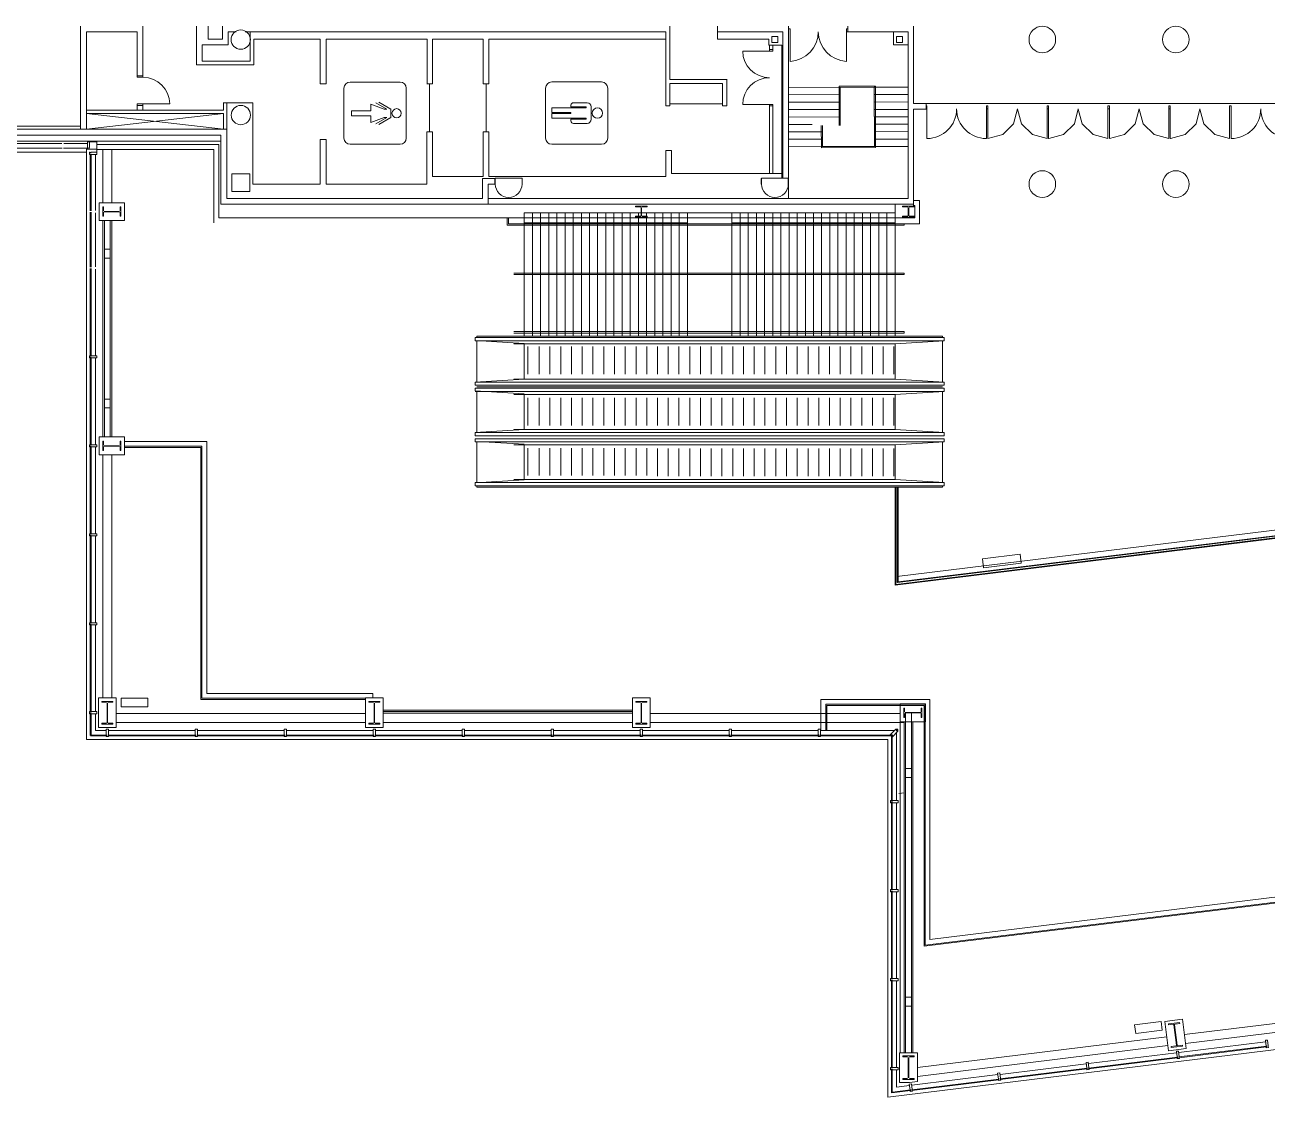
# Model space of a CAD drawing. Header units: inches. Extents: x 938 to 12482, y -17198 to -3672.
# Drawn here: x 3189 to 4863, y -17121 to -15675 of the extents above; entities that cross this region are included whole.
import ezdxf

# ---------------------------------------------------------------- set-up
doc = ezdxf.new("R2010")
doc.units = ezdxf.units.IN
doc.header["$MEASUREMENT"] = 0
for name, color, linetype, true_color in [('Building', 7, 'Continuous', 0xffffff), ('Columns', 7, 'Continuous', 0xffffff), ('Symbols', 7, 'Continuous', 0xffffff)]:
    doc.layers.add(name, color=color, linetype=linetype, true_color=true_color)

msp = doc.modelspace()

# ---------------------------------------------------------------- linework, layer by layer
at = {"layer": 'Building', "color": 18, "lineweight": 5, "true_color": 0x000000, "transparency": 33554687}
for points in [[(3263.8, -15676.3), (3263.8, -15815.3)], [(3347.8, -15676.3), (3347.8, -15745.3)], [(3730.8, -15753.9), (3730.8, -15693.9), (3594.8, -15693.9), (3594.8, -15753.9), (3586.8, -15753.9), (3586.8, -15693.8), (3497.1, -15693.8), (3497.1, -15728.3), (3419.8, -15728.3), (3419.8, -15676.3)], [(3455.2, -15676.3), (3455.2, -15693.8), (3435.8, -15693.8), (3435.8, -15676.3)], [(4058.2, -15676.3), (4058.2, -15748.3), (4134.8, -15748.3)], [(4122.2, -15676.3), (4122.2, -15693.9), (4191.7, -15693.9), (4191.7, -15701.9), (4209, -15701.9), (4209, -15881.4)], [(4218.2, -15676.3), (4218.2, -15908.8)], [(4298.2, -15676.3), (4298.2, -15683.9)], [(4386.8, -15676.3), (4386.8, -15780.7), (4919.8, -15780.7), (4919.8, -15676.3)], [(3456.2, -15794.3), (3271.8, -15794.3), (3456.2, -15815.3), (3456.2, -15794.3), (3271.5, -15815.3), (3271.5, -15683.9)], [(3271.8, -15683.9), (3340.2, -15683.9), (3340.2, -15745.3)], [(3473.6, -15683.9), (3462.8, -15683.9), (3462.8, -15701.4), (3427.5, -15701.4), (3427.5, -15723.7), (3492.4, -15723.7), (3492.4, -15683.9)], [(3485.6, -15683.9), (4052.5, -15683.9), (4052.5, -15783.9), (4058.2, -15783.9), (4058.2, -15753.6), (4129.2, -15753.6), (4129.2, -15783.6), (4134.8, -15783.6), (4134.8, -15747.9)], [(3813.3, -15908.7), (4379.2, -15908.7), (4379.2, -15683.9), (4296.2, -15683.9)], [(4122.2, -15683.9), (4210.5, -15683.9), (4210.5, -15881.4)], [(4203.7, -15690.4), (4203.7, -15698.4), (4195.7, -15698.4), (4195.7, -15690.4), (4203.7, -15690.4)], [(4218.2, -15679.9), (4220.2, -15679.9), (4220.2, -15723.9)], [(4298.2, -15679.9), (4296.2, -15679.9), (4296.2, -15723.9)], [(4359.7, -15683.9), (4359.7, -15701.6), (4379.2, -15701.6)], [(4371.7, -15690.4), (4371.7, -15698.4), (4363.7, -15698.4), (4363.7, -15690.4), (4371.7, -15690.4)], [(3730.3, -15753.9), (3738.3, -15753.9), (3738.3, -15693.9), (3806.3, -15693.9), (3806.3, -15753.9), (3814.3, -15753.9), (3814.3, -15693.9), (4052.5, -15693.9)], [(4192.4, -15709.9), (4156.4, -15709.9)], [(4192.4, -15701.9), (4192.4, -15707.9), (4197, -15707.9), (4197, -15701.9)], [(4197, -15707.9), (4197, -15709.9), (4192.4, -15709.9), (4192.4, -15707.9)], [(3347.8, -15743.3), (3340.2, -15743.3)], [(3347.8, -15743.3), (3347.8, -15745.3), (3340.2, -15745.3), (3340.2, -15743.3)], [(3734.3, -15753.9), (3734.3, -15818.9)], [(3810.3, -15753.9), (3810.3, -15818.9)], [(4333.7, -15758.7), (4218.2, -15758.9)], [(4286.3, -15810.5), (4286.2, -15757.2), (4335.2, -15757.1), (4335.4, -15840.1), (4262.4, -15840.3), (4262.3, -15810.5)], [(4263.8, -15810.1), (4263.9, -15838.8), (4333.9, -15838.7), (4333.7, -15758.7), (4379.2, -15758.6), (4379.5, -15902.6)], [(4287.7, -15758.8), (4287.8, -15810.1)], [(4286, -15768.7), (4218.2, -15768.9)], [(4379.2, -15768.6), (4333.7, -15768.7)], [(3456.2, -15779.9), (3456.2, -15789.7), (3271.8, -15789.7)], [(3340.2, -15781.3), (3340.2, -15789.7)], [(3340.2, -15783.3), (3340.2, -15781.3), (3383.8, -15781.3)], [(3347.8, -15783.3), (3340.2, -15783.3)], [(3347.8, -15781.3), (3347.8, -15789.7)], [(3455.8, -15779.9), (3495.8, -15779.9), (3495.8, -15889.3), (3586.8, -15889.3), (3586.8, -15829.3), (3594.8, -15829.3), (3594.8, -15889.3), (3730.3, -15889.3), (3730.3, -15818.9), (3738.3, -15818.9), (3738.3, -15878.9), (3806.3, -15878.9), (3806.3, -15818.9), (3814.3, -15818.9), (3814.3, -15878.9), (4052.5, -15878.9), (4052.5, -15843.9), (4060.5, -15843.9), (4060.5, -15874.9), (4209, -15874.9)], [(3813.3, -15916.3), (3813.3, -15889.4), (3822.3, -15889.4), (3822.3, -15881.8), (3805.7, -15881.8), (3805.7, -15908.7), (3460.8, -15908.7), (3460.8, -15779.9)], [(3840.8, -15934.8), (3840.8, -15942.9), (4394.8, -15942.9), (4394.8, -15911.4), (4386.8, -15911.4), (4386.8, -15918.1), (4386.8, -15788.3), (4403.8, -15788.3), (4403.8, -15780.7)], [(4129.2, -15780.9), (4058.2, -15780.9)], [(4192.4, -15781.9), (4156.4, -15781.9)], [(4192.4, -15783.9), (4192.4, -15781.9), (4197, -15781.9), (4197, -15783.9)], [(4192.4, -15874.9), (4192.4, -15783.9), (4197, -15783.9), (4197, -15874.9)], [(4286, -15778.7), (4218.2, -15778.9)], [(4286.4, -15788.7), (4218.3, -15788.9)], [(4379.2, -15778.6), (4333.7, -15778.7)], [(4379.3, -15788.6), (4333.8, -15788.7)], [(4404.8, -15827.9), (4404.8, -15783.9), (4403.8, -15783.9)], [(4484.8, -15787.9), (4486.8, -15787.9), (4486.8, -15783.9), (4484.8, -15783.9), (4484.8, -15827.9)], [(4486.8, -15787.9), (4486.8, -15827.9)], [(4566.8, -15827.9), (4546.9, -15822.6), (4532.2, -15808.1), (4526.8, -15788.2), (4526.8, -15787.9), (4521.5, -15807.9), (4506.9, -15822.5), (4487, -15827.9), (4486.8, -15827.9)], [(4566.8, -15787.9), (4568.8, -15787.9), (4568.8, -15783.9), (4566.8, -15783.9), (4566.8, -15827.9)], [(4568.8, -15787.9), (4568.8, -15827.9)], [(4648.8, -15827.9), (4628.9, -15822.6), (4614.2, -15808.1), (4608.8, -15788.2), (4608.8, -15787.9), (4603.5, -15807.9), (4588.9, -15822.5), (4569, -15827.9), (4568.8, -15827.9)], [(4648.8, -15787.9), (4650.8, -15787.9), (4650.8, -15783.9), (4648.8, -15783.9), (4648.8, -15827.9)], [(4650.8, -15787.9), (4650.8, -15827.9)], [(4730.8, -15827.9), (4710.9, -15822.6), (4696.2, -15808.1), (4690.8, -15788.2), (4690.8, -15787.9), (4685.5, -15807.9), (4670.9, -15822.5), (4651, -15827.9), (4650.8, -15827.9)], [(4730.8, -15787.9), (4732.8, -15787.9), (4732.8, -15783.9), (4730.8, -15783.9), (4730.8, -15827.9)], [(4732.8, -15787.9), (4732.8, -15827.9)], [(4812.8, -15827.9), (4792.9, -15822.6), (4778.2, -15808.1), (4772.8, -15788.2), (4772.8, -15787.9), (4767.5, -15807.9), (4752.9, -15822.5), (4733, -15827.9), (4732.8, -15827.9)], [(4814.8, -15827.9), (4814.8, -15783.9), (4812.8, -15783.9), (4812.8, -15827.9)], [(4286.2, -15798.7), (4218.3, -15798.9)], [(4250.1, -15808.8), (4218.3, -15808.9)], [(4379.3, -15798.6), (4333.8, -15798.7)], [(4379.3, -15808.6), (4333.8, -15808.7)], [(4386.8, -15916.3), (3452.8, -15916.3), (3452.8, -15823.3), (2396, -15823.3)], [(2398.8, -15815.3), (3460.8, -15815.3)], [(2401.1, -15823.3), (2401.1, -15831.3), (3452.8, -15831.3)], [(4263.8, -15818.8), (4218.3, -15818.9)], [(4379.3, -15818.6), (4333.8, -15818.7)], [(2444.3, -15841.7), (2444.3, -15842.4), (2441.3, -15842.4), (2441.3, -15846.4), (3271.8, -15846.4)], [(3120.8, -15840.9), (3238.8, -15840.9)], [(3121.3, -15834.4), (3238.3, -15834.4)], [(3240.8, -15840.9), (3273.3, -15840.9)], [(3241.3, -15834.4), (3272.8, -15834.4)], [(5790.2, -16934), (5791.4, -16944.1), (4351.8, -17120.9), (4351.8, -16638.4), (3271.8, -16638.4), (3271.8, -15842.4), (3285.8, -15842.4)], [(3285.8, -15846.4), (3278.1, -15846.4), (3278.1, -15846.9), (3276.6, -15846.9), (3276.6, -15846.4), (3275.8, -15846.4), (3275.8, -15849.4), (3276.6, -15849.4), (3276.6, -15848.9), (3278.1, -15848.9), (3278.1, -15849.4), (3285.8, -15849.4), (3285.8, -15832.4), (3272.8, -15832.4), (3272.8, -15840.2), (3273.3, -15840.2), (3273.3, -15841.7), (3272.8, -15841.7), (3272.8, -15842.4)], [(3275.8, -15832.4), (3275.8, -15840.2), (3275.3, -15840.2), (3275.3, -15841.7), (3275.8, -15841.7), (3275.8, -15842.4)], [(3285.8, -15836.1), (3450.2, -15836.1), (3450.2, -15934.8), (4388.2, -15934.8), (4388.2, -15918.1), (4386.8, -15918.1)], [(3285.8, -15842.7), (3443.5, -15842.7), (3443.5, -15941.4)], [(3293.8, -15914.4), (3293.8, -15842.7)], [(3305.8, -15914.4), (3305.8, -15842.7)], [(4263.8, -15828.8), (4218.3, -15828.9)], [(4263.9, -15838.8), (4218.4, -15838.9)], [(4379.3, -15828.6), (4333.8, -15828.7)], [(4379.4, -15838.6), (4333.9, -15838.7)], [(3276.8, -15848.9), (3276.8, -15925.4)], [(3277.8, -15848.9), (3277.8, -15925.4)], [(3283.8, -15849.4), (3283.8, -15924.9)], [(3276.8, -15927.4), (3276.8, -16001.4)], [(3277.8, -15927.4), (3277.8, -16001.4)], [(4361.8, -15916.3), (4361.8, -15928.3)], [(3283.8, -15927.9), (3283.8, -16000.9)], [(3293.8, -15938.4), (3293.8, -16230.4)], [(3295.8, -15938.4), (3295.8, -16230.4)], [(3303.8, -15938.4), (3303.8, -16230.4)], [(3305.8, -15938.4), (3305.8, -16230.4)], [(4373.8, -15942.9), (4373.8, -15944.9), (3838.8, -15944.9), (3838.8, -15934.8)], [(3861.8, -16094.3), (3861.8, -15928.3), (4361.8, -15928.3), (4361.8, -16094.3)], [(4081.8, -15941.4), (3861.8, -15941.4)], [(3872.8, -15928.3), (3872.8, -16094.3)], [(3883.8, -15928.3), (3883.8, -16094.3)], [(3894.8, -15928.3), (3894.8, -16094.3)], [(3905.8, -15928.3), (3905.8, -16094.3)], [(3916.8, -15928.3), (3916.8, -16094.3)], [(3927.8, -15928.3), (3927.8, -16094.3)], [(3938.8, -15928.3), (3938.8, -16094.3)], [(3949.8, -15928.3), (3949.8, -16094.3)], [(3960.8, -15928.3), (3960.8, -16094.3)], [(3971.8, -15928.3), (3971.8, -16094.3)], [(3982.8, -15928.3), (3982.8, -16094.3)], [(3993.8, -15928.3), (3993.8, -16094.3)], [(4004.8, -15928.3), (4004.8, -16094.3)], [(4015.8, -15928.3), (4015.8, -16094.3)], [(4026.8, -15928.3), (4026.8, -16094.3)], [(4037.8, -15928.3), (4037.8, -16094.3)], [(4048.8, -15928.3), (4048.8, -16094.3)], [(4059.8, -15928.3), (4059.8, -16094.3)], [(4070.8, -15928.3), (4070.8, -16094.3)], [(4081.8, -15928.3), (4081.8, -16094.3)], [(4141.8, -15928.3), (4141.8, -16094.3)], [(4141.8, -15941.4), (4361.8, -15941.4)], [(4152.8, -15928.3), (4152.8, -16094.3)], [(4163.8, -15928.3), (4163.8, -16094.3)], [(4174.8, -15928.3), (4174.8, -16094.3)], [(4185.8, -15928.3), (4185.8, -16094.3)], [(4196.8, -15928.3), (4196.8, -16094.3)], [(4207.8, -15928.3), (4207.8, -16094.3)], [(4218.8, -15928.3), (4218.8, -16094.3)], [(4229.8, -15928.3), (4229.8, -16094.3)], [(4240.8, -15928.3), (4240.8, -16094.3)], [(4251.8, -15928.3), (4251.8, -16094.3)], [(4262.8, -15928.3), (4262.8, -16094.3)], [(4273.8, -15928.3), (4273.8, -16094.3)], [(4284.8, -15928.3), (4284.8, -16094.3)], [(4295.8, -15928.3), (4295.8, -16094.3)], [(4306.8, -15928.3), (4306.8, -16094.3)], [(4317.8, -15928.3), (4317.8, -16094.3)], [(4328.8, -15928.3), (4328.8, -16094.3)], [(4339.8, -15928.3), (4339.8, -16094.3)], [(4350.8, -15928.3), (4350.8, -16094.3)], [(3303.8, -15989.1), (3295.8, -15989.1), (3295.8, -15977.1), (3303.8, -15977.1)], [(3276.8, -16003.4), (3276.8, -16121.4)], [(3277.8, -16003.4), (3277.8, -16121.4)], [(3283.8, -16003.9), (3283.8, -16120.9)], [(4373.8, -16011.4), (4373.8, -16009.3), (3847.7, -16009.3)], [(4373.8, -16011.3), (3847.7, -16011.3)], [(3858.2, -16094.3), (3797.8, -16094.3), (3797.8, -16096.3)], [(3847.7, -16088.3), (4373.8, -16088.3), (4373.8, -16090.3), (3847.7, -16090.3)], [(3847.7, -16094.3), (4425.8, -16094.3), (4425.8, -16096.4)], [(4427.8, -16100.6), (3795.8, -16100.6), (3795.8, -16096.3)], [(4427.8, -16096.4), (3795.8, -16096.4)], [(3861.8, -16104.3), (3795.8, -16100.3)], [(3797.8, -16100.3), (3797.8, -16156.3)], [(3847.7, -16100.6), (4427.8, -16100.6), (4427.8, -16096.4), (3847.7, -16096.4)], [(4361.8, -16104.7), (3847.7, -16104.7)], [(3861.8, -16104.7), (3861.8, -16152.3)], [(3866.8, -16145.5), (3866.8, -16108.2)], [(3882, -16145.5), (3882, -16108.2)], [(3896.5, -16145.5), (3896.5, -16108.2)], [(3911, -16145.5), (3911, -16108.2)], [(3925.5, -16145.5), (3925.5, -16108.2)], [(3940, -16145.5), (3940, -16108.2)], [(3954.5, -16145.5), (3954.5, -16108.2)], [(3969, -16145.5), (3969, -16108.2)], [(3983.5, -16145.5), (3983.5, -16108.2)], [(3998, -16145.5), (3998, -16108.2)], [(4012.5, -16145.5), (4012.5, -16108.2)], [(4027, -16145.5), (4027, -16108.2)], [(4041.5, -16145.5), (4041.5, -16108.2)], [(4055.9, -16145.5), (4055.9, -16108.2)], [(4070.4, -16145.5), (4070.4, -16108.2)], [(4084.9, -16145.5), (4084.9, -16108.2)], [(4099.4, -16145.5), (4099.4, -16108.2)], [(4113.9, -16145.5), (4113.9, -16108.2)], [(4128.4, -16145.5), (4128.4, -16108.2)], [(4142.9, -16145.5), (4142.9, -16108.2)], [(4157.4, -16145.5), (4157.4, -16108.2)], [(4171.9, -16145.5), (4171.9, -16108.2)], [(4186.4, -16145.5), (4186.4, -16108.2)], [(4200.9, -16145.5), (4200.9, -16108.2)], [(4215.4, -16145.5), (4215.4, -16108.2)], [(4229.9, -16145.5), (4229.9, -16108.2)], [(4244.4, -16145.5), (4244.4, -16108.2)], [(4258.9, -16145.5), (4258.9, -16108.2)], [(4273.3, -16145.5), (4273.3, -16108.2)], [(4287.8, -16145.5), (4287.8, -16108.2)], [(4302.3, -16145.5), (4302.3, -16108.2)], [(4316.8, -16145.5), (4316.8, -16108.2)], [(4331.3, -16145.5), (4331.3, -16108.2)], [(4345.8, -16145.5), (4345.8, -16108.2)], [(4360.3, -16145.5), (4360.3, -16108.2)], [(4427.8, -16100.6), (4361.8, -16104.7), (4361.8, -16152.3)], [(4425.8, -16101), (4425.8, -16156.3)], [(3285.8, -16123.9), (3278.1, -16123.9), (3278.1, -16123.4), (3276.6, -16123.4), (3276.6, -16123.9), (3275.8, -16123.9), (3275.8, -16120.9), (3276.6, -16120.9), (3276.6, -16121.4), (3278.1, -16121.4), (3278.1, -16120.9), (3285.8, -16120.9), (3285.8, -16123.9)], [(3276.8, -16241.4), (3276.8, -16123.4)], [(3277.8, -16241.4), (3277.8, -16123.4)], [(3283.8, -16123.9), (3283.8, -16240.9)], [(3861.8, -16152.3), (3795.8, -16156.3), (3795.8, -16160.7), (4427.8, -16160.7), (4427.8, -16156.5)], [(3847.7, -16152.3), (4361.8, -16152.3), (4427.8, -16156.5), (3795.8, -16156.5)], [(4427.8, -16169), (4427.8, -16164.8), (3795.8, -16164.8), (3795.8, -16168.3), (3861.8, -16172.3)], [(3847.7, -16173.2), (4361.8, -16173.2), (4427.8, -16169), (3795.8, -16169)], [(4425.8, -16162.7), (3797.8, -16162.7), (3797.8, -16162.8)], [(3797.8, -16168.3), (3797.8, -16224.3)], [(3861.8, -16173.2), (3861.8, -16220.3)], [(3866.8, -16215), (3866.8, -16177.7)], [(3882, -16215), (3882, -16177.7)], [(3896.5, -16215), (3896.5, -16177.7)], [(3911, -16215), (3911, -16177.7)], [(3925.5, -16215), (3925.5, -16177.7)], [(3940, -16215), (3940, -16177.7)], [(3954.5, -16215), (3954.5, -16177.7)], [(3969, -16215), (3969, -16177.7)], [(3983.5, -16215), (3983.5, -16177.7)], [(3998, -16215), (3998, -16177.7)], [(4012.5, -16215), (4012.5, -16177.7)], [(4027, -16215), (4027, -16177.7)], [(4041.5, -16215), (4041.5, -16177.7)], [(4055.9, -16215), (4055.9, -16177.7)], [(4070.4, -16215), (4070.4, -16177.7)], [(4084.9, -16215), (4084.9, -16177.7)], [(4099.4, -16215), (4099.4, -16177.7)], [(4113.9, -16215), (4113.9, -16177.7)], [(4128.4, -16215), (4128.4, -16177.7)], [(4142.9, -16215), (4142.9, -16177.7)], [(4157.4, -16215), (4157.4, -16177.7)], [(4171.9, -16215), (4171.9, -16177.7)], [(4186.4, -16215), (4186.4, -16177.7)], [(4200.9, -16215), (4200.9, -16177.7)], [(4215.4, -16215), (4215.4, -16177.7)], [(4229.9, -16215), (4229.9, -16177.7)], [(4244.4, -16215), (4244.4, -16177.7)], [(4258.9, -16215), (4258.9, -16177.7)], [(4273.3, -16215), (4273.3, -16177.7)], [(4287.8, -16215), (4287.8, -16177.7)], [(4302.3, -16215), (4302.3, -16177.7)], [(4316.8, -16215), (4316.8, -16177.7)], [(4331.3, -16215), (4331.3, -16177.7)], [(4345.8, -16215), (4345.8, -16177.7)], [(4360.3, -16215), (4360.3, -16177.7)], [(4361.8, -16173.2), (4361.8, -16220.3), (4427.8, -16224.5)], [(4425.8, -16169.4), (4425.8, -16224.7)], [(3303.8, -16179.3), (3295.8, -16179.3), (3295.8, -16191.3), (3303.8, -16191.3)], [(4427.8, -16228.7), (3795.8, -16228.7), (3795.8, -16224.3), (3861.8, -16220.3)], [(4427.8, -16224.5), (3795.8, -16224.5)], [(4361.8, -16220.3), (3847.7, -16220.3)], [(3847.7, -16224.5), (4427.8, -16224.5), (4427.8, -16228.7), (3847.7, -16228.7)], [(3285.8, -16243.9), (3278.1, -16243.9), (3278.1, -16243.4), (3276.6, -16243.4), (3276.6, -16243.9), (3275.8, -16243.9), (3275.8, -16240.9), (3276.6, -16240.9), (3276.6, -16241.4), (3278.1, -16241.4), (3278.1, -16240.9), (3285.8, -16240.9), (3285.8, -16243.9)], [(3276.8, -16243.4), (3276.8, -16361.4)], [(3277.8, -16243.4), (3277.8, -16361.4)], [(3283.8, -16243.9), (3283.8, -16360.9)], [(3322.8, -16236.4), (3433.8, -16236.4), (3433.8, -16576.4), (3657.8, -16576.4), (3657.8, -16582.4)], [(3322.8, -16242.9), (3427.3, -16242.9), (3427.3, -16582.9), (3647.8, -16582.9)], [(3322.8, -16244.4), (3425.8, -16244.4), (3425.8, -16584.4), (3647.8, -16584.4)], [(3847.7, -16241.2), (4361.8, -16241.2), (4427.8, -16237), (3795.8, -16237), (3795.8, -16232.8), (4427.8, -16232.8)], [(3797.8, -16237), (3797.8, -16292.3)], [(3807.1, -16237), (3861.8, -16240.3)], [(4427.8, -16237), (4427.8, -16232.8), (3847.7, -16232.8)], [(3861.8, -16241.2), (3861.8, -16287.9)], [(3866.8, -16282.6), (3866.8, -16245.3)], [(3882, -16282.6), (3882, -16245.3)], [(3896.5, -16282.6), (3896.5, -16245.3)], [(3911, -16282.6), (3911, -16245.3)], [(3925.5, -16282.6), (3925.5, -16245.3)], [(3940, -16282.6), (3940, -16245.3)], [(3954.5, -16282.6), (3954.5, -16245.3)], [(3969, -16282.6), (3969, -16245.3)], [(3983.5, -16282.6), (3983.5, -16245.3)], [(3998, -16282.6), (3998, -16245.3)], [(4012.5, -16282.6), (4012.5, -16245.3)], [(4027, -16282.6), (4027, -16245.3)], [(4041.5, -16283.2), (4041.5, -16245.9)], [(4055.9, -16283.2), (4055.9, -16245.9)], [(4070.4, -16283.2), (4070.4, -16245.9)], [(4084.9, -16283.2), (4084.9, -16245.9)], [(4099.4, -16283.2), (4099.4, -16245.9)], [(4113.9, -16283.2), (4113.9, -16245.9)], [(4128.4, -16283.2), (4128.4, -16245.9)], [(4142.9, -16283.2), (4142.9, -16245.9)], [(4157.4, -16283.2), (4157.4, -16245.9)], [(4171.9, -16283.2), (4171.9, -16245.9)], [(4186.4, -16283.2), (4186.4, -16245.9)], [(4200.9, -16283.2), (4200.9, -16245.9)], [(4215.4, -16283.2), (4215.4, -16245.9)], [(4229.9, -16283.2), (4229.9, -16245.9)], [(4244.4, -16283.2), (4244.4, -16245.9)], [(4258.9, -16283.2), (4258.9, -16245.9)], [(4273.3, -16283.2), (4273.3, -16245.9)], [(4287.8, -16283.2), (4287.8, -16245.9)], [(4302.3, -16283.2), (4302.3, -16245.9)], [(4316.8, -16283.2), (4316.8, -16245.9)], [(4331.3, -16283.2), (4331.3, -16245.9)], [(4345.8, -16283.2), (4345.8, -16245.9)], [(4360.3, -16283.2), (4360.3, -16245.9)], [(4361.8, -16241.2), (4361.8, -16287.9), (4427.8, -16292)], [(4425.8, -16237), (4425.8, -16292.3)], [(3293.8, -16254.4), (3293.8, -16582.4)], [(3305.8, -16254.4), (3305.8, -16582.4)], [(3861.8, -16288.3), (3795.8, -16292.3)], [(4427.8, -16292), (3795.8, -16292), (3795.8, -16296.3)], [(4361.8, -16287.9), (3847.7, -16287.9)], [(3847.7, -16292), (4427.8, -16292), (4427.8, -16296.2), (3847.7, -16296.2)], [(4427.8, -16296.2), (3795.8, -16296.2)], [(3858.2, -16298.3), (3797.8, -16298.3), (3797.8, -16296.3)], [(4425.8, -16296.2), (4425.8, -16298.3), (3847.7, -16298.3)], [(5436.5, -16346.3), (4936.8, -16346.3), (4936.8, -16344.8), (5436.5, -16344.8), (5436.5, -16350.4), (4939.8, -16350.4), (4939.8, -16359.3), (4361.8, -16430.3), (4361.8, -16298.3)], [(5436.5, -16349.4), (4938.8, -16349.4), (4938.8, -16358.4), (4362.8, -16429.2), (4362.8, -16298.3)], [(5436.5, -16347.4), (4936.8, -16347.4), (4936.8, -16356.7), (4364.8, -16426.9), (4364.8, -16298.3)], [(5436.5, -16346.4), (4935.8, -16346.4), (4935.8, -16355.9), (4365.8, -16425.9), (4365.8, -16298.3)], [(3285.8, -16363.9), (3278.1, -16363.9), (3278.1, -16363.4), (3276.6, -16363.4), (3276.6, -16363.9), (3275.8, -16363.9), (3275.8, -16360.9), (3276.6, -16360.9), (3276.6, -16361.4), (3278.1, -16361.4), (3278.1, -16360.9), (3285.8, -16360.9), (3285.8, -16363.9)], [(4935.6, -16348.5), (4364.1, -16418.7)], [(4936.5, -16356.4), (4365, -16426.6)], [(3276.8, -16363.4), (3276.8, -16481.4)], [(3277.8, -16363.4), (3277.8, -16481.4)], [(3283.8, -16363.9), (3283.8, -16480.9)], [(4479.5, -16395), (4530.3, -16388.7), (4531.8, -16400.7), (4480.9, -16406.9), (4479.5, -16395)], [(3285.8, -16483.9), (3278.1, -16483.9), (3278.1, -16483.4), (3276.6, -16483.4), (3276.6, -16483.9), (3275.8, -16483.9), (3275.8, -16480.9), (3276.6, -16480.9), (3276.6, -16481.4), (3278.1, -16481.4), (3278.1, -16480.9), (3285.8, -16480.9), (3285.8, -16483.9)], [(3276.8, -16483.4), (3276.8, -16601.4)], [(3277.8, -16483.4), (3277.8, -16601.4)], [(3283.8, -16483.9), (3283.8, -16600.9)], [(3318.3, -16594.6), (3354.3, -16594.6), (3354.3, -16582.6), (3318.3, -16582.6), (3318.3, -16594.6)], [(5455.4, -16928.9), (5437.3, -16781.9), (4408.8, -16908.2), (4408.8, -16584.4), (4261.8, -16584.4), (4261.8, -16626.4)], [(4268.3, -16626.4), (4268.3, -16590.9), (4402.3, -16590.9), (4402.3, -16915.7), (5431.7, -16789.3), (5448.9, -16929.7)], [(5447.4, -16929.9), (5430.3, -16790.8), (4400.8, -16917.2), (4400.8, -16592.4), (4269.8, -16592.4), (4269.8, -16626.4)], [(4368.8, -16614.4), (4402.8, -16614.4), (4402.8, -16590.4), (4368.8, -16590.4), (4368.8, -17061.1)], [(3285.8, -16603.9), (3278.1, -16603.9), (3278.1, -16603.4), (3276.6, -16603.4), (3276.6, -16603.9), (3275.8, -16603.9), (3275.8, -16600.9), (3276.6, -16600.9), (3276.6, -16601.4), (3278.1, -16601.4), (3278.1, -16600.9), (3285.8, -16600.9), (3285.8, -16603.9)], [(3276.8, -16603.4), (3276.8, -16633.1)], [(3277.8, -16603.4), (3277.8, -16632.1)], [(3298.3, -16626.4), (3283.8, -16626.4), (3283.8, -16603.9)], [(3311.8, -16603.4), (3647.8, -16603.4)], [(3671.8, -16598.9), (4007.8, -16598.9)], [(3671.8, -16600.9), (4007.8, -16600.9)], [(3671.8, -16602.9), (4007.8, -16602.9)], [(4031.8, -16603.4), (4368.8, -16603.4)], [(4375.8, -16602.7), (4375.8, -17061.1)], [(4383.8, -16602.7), (4383.8, -17061.1)], [(3301.3, -16633.7), (3301.3, -16634.4), (3298.3, -16634.4), (3298.3, -16633.7), (3298.8, -16633.7), (3298.8, -16632.2), (3298.3, -16632.2), (3298.3, -16624.4), (3301.3, -16624.4), (3301.3, -16632.2), (3300.8, -16632.2), (3300.8, -16633.7)], [(3418.3, -16626.4), (3301.3, -16626.4)], [(3311.8, -16615.4), (3647.8, -16615.4)], [(3421.3, -16633.7), (3421.3, -16634.4), (3418.3, -16634.4), (3418.3, -16633.7), (3418.8, -16633.7), (3418.8, -16632.2), (3418.3, -16632.2), (3418.3, -16624.4), (3421.3, -16624.4), (3421.3, -16632.2), (3420.8, -16632.2), (3420.8, -16633.7)], [(3538.3, -16626.4), (3421.3, -16626.4)], [(3541.3, -16633.7), (3541.3, -16634.4), (3538.3, -16634.4), (3538.3, -16633.7), (3538.8, -16633.7), (3538.8, -16632.2), (3538.3, -16632.2), (3538.3, -16624.4), (3541.3, -16624.4), (3541.3, -16632.2), (3540.8, -16632.2), (3540.8, -16633.7)], [(3658.3, -16626.4), (3541.3, -16626.4)], [(3661.3, -16633.7), (3661.3, -16634.4), (3658.3, -16634.4), (3658.3, -16633.7), (3658.8, -16633.7), (3658.8, -16632.2), (3658.3, -16632.2), (3658.3, -16624.4), (3661.3, -16624.4), (3661.3, -16632.2), (3660.8, -16632.2), (3660.8, -16633.7)], [(3778.3, -16626.4), (3661.3, -16626.4)], [(3671.8, -16615.4), (4007.8, -16615.4)], [(3781.3, -16633.7), (3781.3, -16634.4), (3778.3, -16634.4), (3778.3, -16633.7), (3778.8, -16633.7), (3778.8, -16632.2), (3778.3, -16632.2), (3778.3, -16624.4), (3781.3, -16624.4), (3781.3, -16632.2), (3780.8, -16632.2), (3780.8, -16633.7)], [(3898.3, -16626.4), (3781.3, -16626.4)], [(3901.3, -16633.7), (3901.3, -16634.4), (3898.3, -16634.4), (3898.3, -16633.7), (3898.8, -16633.7), (3898.8, -16632.2), (3898.3, -16632.2), (3898.3, -16624.4), (3901.3, -16624.4), (3901.3, -16632.2), (3900.8, -16632.2), (3900.8, -16633.7)], [(4018.3, -16626.4), (3901.3, -16626.4)], [(4021.3, -16633.7), (4021.3, -16634.4), (4018.3, -16634.4), (4018.3, -16633.7), (4018.8, -16633.7), (4018.8, -16632.2), (4018.3, -16632.2), (4018.3, -16624.4), (4021.3, -16624.4), (4021.3, -16632.2), (4020.8, -16632.2), (4020.8, -16633.7)], [(4138.3, -16626.4), (4021.3, -16626.4)], [(4031.8, -16615.4), (4373.8, -16615.4)], [(4141.3, -16633.7), (4141.3, -16634.4), (4138.3, -16634.4), (4138.3, -16633.7), (4138.8, -16633.7), (4138.8, -16632.2), (4138.3, -16632.2), (4138.3, -16624.4), (4141.3, -16624.4), (4141.3, -16632.2), (4140.8, -16632.2), (4140.8, -16633.7)], [(4258.3, -16626.4), (4141.3, -16626.4)], [(4261.3, -16633.7), (4261.3, -16634.4), (4258.3, -16634.4), (4258.3, -16633.7), (4258.8, -16633.7), (4258.8, -16632.2), (4258.3, -16632.2), (4258.3, -16624.4), (4261.3, -16624.4), (4261.3, -16632.2), (4260.8, -16632.2), (4260.8, -16633.7)], [(4360.7, -16626.4), (4261.3, -16626.4)], [(4355, -16632.2), (4362.7, -16624.4), (4365.4, -16624.4), (4363.4, -16626.5)], [(4363.4, -16626.3), (4365.1, -16624.6), (4362.8, -16624.6), (4355.3, -16632.1), (4357.8, -16632.1)], [(4363.7, -16627), (4365.7, -16625.1), (4365.7, -16627.4), (4358.2, -16634.9), (4358.2, -16632.3)], [(4363.8, -16720.9), (4363.8, -16629.5)], [(4373.8, -16614.4), (4373.8, -17061.1)], [(4385.8, -16614.4), (4385.8, -17061.1)], [(3298.8, -16632.4), (3278.1, -16632.4), (3277.1, -16633.4), (3298.8, -16633.4)], [(3418.8, -16632.4), (3300.8, -16632.4)], [(3418.8, -16633.4), (3300.8, -16633.4)], [(3420.8, -16632.4), (3538.8, -16632.4)], [(3420.8, -16633.4), (3538.8, -16633.4)], [(3658.8, -16632.4), (3540.8, -16632.4)], [(3658.8, -16633.4), (3540.8, -16633.4)], [(3778.8, -16632.4), (3660.8, -16632.4)], [(3778.8, -16633.4), (3660.8, -16633.4)], [(3780.8, -16632.4), (3898.8, -16632.4)], [(3780.8, -16633.4), (3898.8, -16633.4)], [(4018.8, -16632.4), (3900.8, -16632.4)], [(4018.8, -16633.4), (3900.8, -16633.4)], [(4138.8, -16632.4), (4020.8, -16632.4)], [(4138.8, -16633.4), (4020.8, -16633.4)], [(4140.8, -16632.4), (4258.8, -16632.4)], [(4140.8, -16633.4), (4258.8, -16633.4)], [(4260.8, -16632.4), (4357.4, -16632.4), (4356.4, -16633.4), (4260.8, -16633.4)], [(4357.8, -16721.4), (4357.8, -16632.8), (4356.8, -16633.8), (4356.8, -16721.4)], [(4375.8, -16677.7), (4383.8, -16677.7)], [(4383.8, -16689.7), (4375.8, -16689.7)], [(4373.8, -16710.4), (4366.8, -16711.1)], [(4365.8, -16723.9), (4358.1, -16723.9), (4358.1, -16723.4), (4356.6, -16723.4), (4356.6, -16723.9), (4355.8, -16723.9), (4355.8, -16720.9), (4356.6, -16720.9), (4356.6, -16721.4), (4358.1, -16721.4), (4358.1, -16720.9), (4365.8, -16720.9), (4365.8, -16723.9)], [(4356.8, -16841.4), (4356.8, -16723.4)], [(4357.8, -16841.4), (4357.8, -16723.4)], [(4363.8, -16840.9), (4363.8, -16723.9)], [(4365.8, -16843.9), (4358.1, -16843.9), (4358.1, -16843.4), (4356.6, -16843.4), (4356.6, -16843.9), (4355.8, -16843.9), (4355.8, -16840.9), (4356.6, -16840.9), (4356.6, -16841.4), (4358.1, -16841.4), (4358.1, -16840.9), (4365.8, -16840.9), (4365.8, -16843.9)], [(4356.8, -16961.4), (4356.8, -16843.4)], [(4357.8, -16961.4), (4357.8, -16843.4)], [(4363.8, -16960.9), (4363.8, -16843.9)], [(4365.8, -16963.9), (4358.1, -16963.9), (4358.1, -16963.4), (4356.6, -16963.4), (4356.6, -16963.9), (4355.8, -16963.9), (4355.8, -16960.9), (4356.6, -16960.9), (4356.6, -16961.4), (4358.1, -16961.4), (4358.1, -16960.9), (4365.8, -16960.9), (4365.8, -16963.9)], [(4356.8, -17081.4), (4356.8, -16963.4)], [(4357.8, -17081.4), (4357.8, -16963.4)], [(4363.8, -17080.9), (4363.8, -16963.9)], [(4383.8, -16985.9), (4375.8, -16985.9)], [(4375.8, -16997.9), (4383.8, -16997.9)], [(4751.8, -17036.5), (5088, -16995.2)], [(4753.3, -17048.4), (5089.5, -17007.1)], [(4720.4, -17018.8), (4684.7, -17023.2), (4686.2, -17035.1), (4721.9, -17030.7), (4720.4, -17018.8)], [(4728, -17039.4), (4391.8, -17080.7)], [(4861.2, -17046.2), (4744.2, -17060.6)], [(4864, -17043.9), (4864.9, -17051.5), (4864.4, -17051.6), (4864.6, -17053.1), (4865.1, -17053), (4865.2, -17053.8), (4862.2, -17054.2), (4862.1, -17053.4), (4862.6, -17053.3), (4862.4, -17051.8), (4861.9, -17051.9), (4861, -17044.2), (4864, -17043.9)], [(4729.5, -17051.3), (4391.8, -17092.8)], [(4741.2, -17060.9), (4622.4, -17075.5)], [(4744, -17058.6), (4744.9, -17066.3), (4744.4, -17066.3), (4744.6, -17067.8), (4745.1, -17067.8), (4745.2, -17068.5), (4742.2, -17068.9), (4742.1, -17068.1), (4742.6, -17068.1), (4742.4, -17066.6), (4741.9, -17066.6), (4741, -17059), (4744, -17058.6)], [(4862.5, -17052.1), (4744.4, -17066.6)], [(4862.6, -17053.1), (4744.6, -17067.6)], [(4365.8, -17083.9), (4358.1, -17083.9), (4358.1, -17083.4), (4356.6, -17083.4), (4356.6, -17083.9), (4355.8, -17083.9), (4355.8, -17080.9), (4356.6, -17080.9), (4356.6, -17081.4), (4358.1, -17081.4), (4358.1, -17080.9), (4365.8, -17080.9), (4365.8, -17083.9)], [(4619.4, -17075.9), (4503.3, -17090.2)], [(4620.6, -17081.8), (4503.5, -17096.2)], [(4620.7, -17082.8), (4503.6, -17097.2)], [(4623.3, -17082.7), (4623.4, -17083.5), (4620.4, -17083.8), (4620.3, -17083.1), (4620.8, -17083), (4620.6, -17081.5), (4620.1, -17081.6), (4619.2, -17073.9), (4622.1, -17073.5), (4623.1, -17081.2), (4622.6, -17081.3), (4622.8, -17082.8)], [(4742.5, -17066.8), (4622.6, -17081.6)], [(4742.6, -17067.8), (4622.7, -17082.5)], [(4357.8, -17083.4), (4357.8, -17113.7), (4356.8, -17114.8), (4356.8, -17083.4)], [(4381.2, -17105.2), (4363.8, -17107.3), (4363.8, -17083.9)], [(4500.3, -17090.5), (4384.2, -17104.8)], [(4501.5, -17096.4), (4384.4, -17110.8)], [(4501.6, -17097.4), (4384.5, -17111.8)], [(4503, -17088.2), (4504, -17095.9), (4503.5, -17095.9), (4503.7, -17097.4), (4504.2, -17097.3), (4504.2, -17098.1), (4501.3, -17098.5), (4501.2, -17097.7), (4501.7, -17097.6), (4501.5, -17096.2), (4501, -17096.2), (4500, -17088.5), (4503, -17088.2)], [(4382.5, -17112), (4357.2, -17115.1)], [(4382.4, -17111), (4358.2, -17114)], [(4383.9, -17102.8), (4384.9, -17110.5), (4384.4, -17110.5), (4384.5, -17112), (4385, -17112), (4385.1, -17112.7), (4382.2, -17113.1), (4382.1, -17112.3), (4382.6, -17112.3), (4382.4, -17110.8), (4381.9, -17110.8), (4380.9, -17103.2), (4383.9, -17102.8)]]:
    msp.add_lwpolyline(points, dxfattribs=at).dxf.unprotected_set("ltscale", 0)
for centre, radius, start, end in [((4218.2, -15683.9), 40, -87.1376, 0), ((4298.2, -15683.9), 40, 180, -92.8624), ((4192.4, -15709.9), 36, -179.9997, -90.0001), ((3347.8, -15781.3), 36, 0, 90), ((4192.4, -15781.9), 36, 90.0001, 179.9998), ((4404.8, -15787.9), 40, -90, 0), ((4484.8, -15787.9), 40, 180, -90), ((4814.8, -15787.9), 40, -90, 0), ((4894.8, -15787.9), 40, 180, -90)]:
    msp.add_arc(centre, radius, start, end, dxfattribs=at).dxf.unprotected_set("ltscale", 0)
at = {"layer": 'Columns', "color": 6, "lineweight": 5, "transparency": 33554687}
for points in [[(2450.8, -15788.3), (2447.8, -15788.3), (2447.8, -15805.3), (2444.2, -15805.3), (2444.2, -15811.3), (3263.8, -15811.3)], [(3491.8, -15875.3), (3491.8, -15899.3), (3467.8, -15899.3), (3467.8, -15875.3), (3491.8, -15875.3)], [(3858.8, -15889.4), (3858.8, -15881.4), (3822.8, -15881.4), (3822.8, -15889.4)], [(4181.3, -15889.4), (4181.3, -15881.8)], [(4217.8, -15889.4), (4217.8, -15881.4), (4181.8, -15881.4), (4181.8, -15889.4)], [(3322.8, -15938.4), (3322.8, -15914.4), (3288.8, -15914.4), (3288.8, -15938.4), (3322.8, -15938.4)], [(3294.5, -15925.4), (3294.5, -15920.1), (3293.8, -15920.1), (3293.8, -15932.8), (3294.5, -15932.8), (3294.5, -15927.4)], [(3316.3, -15926.2), (3295.3, -15926.2)], [(3316.3, -15926.7), (3295.3, -15926.7)], [(3317.1, -15925.4), (3317.1, -15920.1), (3317.8, -15920.1), (3317.8, -15932.8), (3317.1, -15932.8), (3317.1, -15927.4)], [(4020.8, -15920.1), (4027.5, -15920.1), (4027.5, -15919), (4012, -15919), (4012, -15920.1), (4018.8, -15920.1)], [(4019.5, -15932), (4019.5, -15920.8)], [(4020.1, -15932), (4020.1, -15920.8)], [(4380.8, -15920.1), (4387.5, -15920.1), (4387.5, -15919), (4372, -15919), (4372, -15920.1), (4378.8, -15920.1)], [(4379.5, -15932), (4379.5, -15920.8)], [(4380.1, -15932), (4380.1, -15920.8)], [(4020.8, -15932.7), (4027.5, -15932.7), (4027.5, -15933.8), (4012, -15933.8), (4012, -15932.7), (4018.8, -15932.7)], [(4380.8, -15932.7), (4387.5, -15932.7), (4387.5, -15933.8), (4372, -15933.8), (4372, -15932.7), (4378.8, -15932.7)], [(3322.8, -16254.4), (3322.8, -16230.4), (3288.8, -16230.4), (3288.8, -16254.4), (3322.8, -16254.4)], [(3294.5, -16241.4), (3294.5, -16236.1), (3293.8, -16236.1), (3293.8, -16248.8), (3294.5, -16248.8), (3294.5, -16243.4)], [(3316.3, -16242.2), (3295.3, -16242.2)], [(3316.3, -16242.7), (3295.3, -16242.7)], [(3317.1, -16241.4), (3317.1, -16236.1), (3317.8, -16236.1), (3317.8, -16248.8), (3317.1, -16248.8), (3317.1, -16243.4)], [(3287.8, -16622.4), (3311.8, -16622.4), (3311.8, -16582.4), (3287.8, -16582.4), (3287.8, -16622.4)], [(3298.7, -16588.3), (3292.3, -16588.3), (3292.3, -16587.2), (3307.3, -16587.2), (3307.3, -16588.3), (3300.9, -16588.3)], [(3299.5, -16589.1), (3299.5, -16615.8)], [(3300.1, -16589.1), (3300.1, -16615.8)], [(3647.8, -16622.4), (3671.8, -16622.4), (3671.8, -16582.4), (3647.8, -16582.4), (3647.8, -16622.4)], [(3658.7, -16588.3), (3652.3, -16588.3), (3652.3, -16587.2), (3667.3, -16587.2), (3667.3, -16588.3), (3660.9, -16588.3)], [(3659.5, -16589.1), (3659.5, -16615.8)], [(3660.1, -16589.1), (3660.1, -16615.8)], [(4007.8, -16622.4), (4031.8, -16622.4), (4031.8, -16582.4), (4007.8, -16582.4), (4007.8, -16622.4)], [(4018.7, -16588.3), (4012.3, -16588.3), (4012.3, -16587.2), (4027.3, -16587.2), (4027.3, -16588.3), (4020.9, -16588.3)], [(4019.5, -16589.1), (4019.5, -16615.8)], [(4020.1, -16589.1), (4020.1, -16615.8)], [(4374.5, -16603.5), (4374.5, -16608.9), (4373.6, -16608.9), (4373.6, -16596), (4374.5, -16596), (4374.5, -16601.3)], [(4397.1, -16603.5), (4397.1, -16608.9), (4398, -16608.9), (4398, -16596), (4397.1, -16596), (4397.1, -16601.3)], [(4375.3, -16602.1), (4396.3, -16602.1)], [(4375.3, -16602.7), (4396.3, -16602.7)], [(3298.7, -16616.6), (3292.3, -16616.6), (3292.3, -16617.7), (3307.3, -16617.7), (3307.3, -16616.6), (3300.9, -16616.6)], [(3658.7, -16616.6), (3652.3, -16616.6), (3652.3, -16617.7), (3667.3, -16617.7), (3667.3, -16616.6), (3660.9, -16616.6)], [(4018.7, -16616.6), (4012.3, -16616.6), (4012.3, -16617.7), (4027.3, -16617.7), (4027.3, -16616.6), (4020.9, -16616.6)], [(4730.3, -17058.3), (4754.1, -17055.3), (4749.3, -17015.6), (4725.4, -17018.6), (4730.3, -17058.3)], [(4736.8, -17022.5), (4730.5, -17023.3), (4730.3, -17022), (4745.3, -17020.1), (4745.5, -17021.4), (4739.2, -17022.2)], [(4741.1, -17050.8), (4737.7, -17023.2)], [(4741.9, -17050.7), (4738.5, -17023.1)], [(4367.8, -17101.1), (4381, -17101.1), (4391.8, -17099.9), (4391.8, -17061.1), (4367.8, -17061.1), (4367.8, -17101.1)], [(4378.6, -17066.5), (4372.2, -17066.5), (4372.2, -17065.1), (4387.3, -17065.1), (4387.3, -17066.5), (4381, -17066.5)], [(4742.8, -17051.4), (4749.1, -17050.6), (4749.2, -17051.9), (4734.2, -17053.7), (4734.1, -17052.4), (4740.4, -17051.7)], [(4379.4, -17095), (4379.4, -17067.3)], [(4380.2, -17095), (4380.2, -17067.3)], [(4381, -17095.8), (4387.3, -17095.8), (4387.3, -17097.1), (4372.2, -17097.1), (4372.2, -17095.8), (4378.6, -17095.8)]]:
    msp.add_lwpolyline(points, dxfattribs=at).dxf.unprotected_set("ltscale", 0)
for centre in [(3479.6, -15694.5), (3479.8, -15796.3)]:
    msp.add_circle(centre, 13, dxfattribs=at).dxf.unprotected_set("ltscale", 0)
for centre, radius, start, end in [((3840.8, -15889.4), 18, 180, 0), ((4199.8, -15889.4), 18, 180, 0), ((4736.9, -17023.3), 0.812, 7, 97), ((4739.3, -17023), 0.812, 97, -173), ((4740.3, -17050.9), 0.812, -83, 7), ((4742.7, -17050.6), 0.812, -173, -83)]:
    msp.add_arc(centre, radius, start, end, dxfattribs=at).dxf.unprotected_set("ltscale", 0)
for centre in [(4560.3, -15694.3), (4740.3, -15694.3), (4560.3, -15889.3), (4740.3, -15889.3)]:
    msp.add_ellipse(centre, major_axis=(12.7, -12.7), ratio=1, dxfattribs=at).dxf.unprotected_set("ltscale", 0)
at = {"layer": 'Symbols', "color": 4, "lineweight": 5, "transparency": 33554687}
for points in [[(3618.8, -15760.1), (3618.8, -15827.3)], [(3694.4, -15751.7), (3627.2, -15751.7)], [(3702.8, -15827.3), (3702.8, -15760.1)], [(3890.5, -15760), (3890.5, -15827.2)], [(3966.1, -15751.6), (3898.9, -15751.6)], [(3974.5, -15827.2), (3974.5, -15760)], [(3661.9, -15779.9), (3676.5, -15788.3), (3673, -15788.3), (3654.8, -15781.6), (3654.8, -15790.4), (3628.9, -15790.4), (3628.9, -15797.4), (3654.8, -15797.4), (3654.8, -15806.1), (3673, -15799.5), (3676.5, -15799.5), (3661.9, -15807.9)], [(3665.8, -15778.9), (3682.1, -15788.3), (3682.1, -15799.5), (3665.8, -15808.9)], [(3945.1, -15786.6), (3898.9, -15786.6)], [(3898.9, -15786.6), (3898.9, -15792.9)], [(3898.9, -15792.9), (3924.8, -15792.9)], [(3924.8, -15783.1), (3924.8, -15785.2)], [(3924.8, -15785.2), (3945.1, -15785.2)], [(3924.8, -15792.9), (3924.8, -15794.3)], [(3946.5, -15779.6), (3928.3, -15779.6)], [(3945.1, -15785.2), (3945.1, -15786.6)], [(3952.1, -15802), (3952.1, -15785.2)], [(3924.8, -15794.3), (3898.9, -15794.3)], [(3898.9, -15794.3), (3898.9, -15800.6)], [(3898.9, -15800.6), (3945.1, -15800.6)], [(3945.1, -15802), (3924.8, -15802)], [(3924.8, -15802), (3924.8, -15804.1)], [(3928.3, -15807.6), (3946.5, -15807.6)], [(3945.1, -15800.6), (3945.1, -15802)], [(3627.2, -15835.7), (3694.4, -15835.7)], [(3898.9, -15835.6), (3966.1, -15835.6)]]:
    msp.add_lwpolyline(points, dxfattribs=at).dxf.unprotected_set("ltscale", 0)
for centre, radius in [((3689.8, -15793.9), 6.3), ((3960.5, -15793.6), 7)]:
    msp.add_circle(centre, radius, dxfattribs=at).dxf.unprotected_set("ltscale", 0)
for centre, radius, start, end in [((3627.2, -15760.1), 8.4, 90, 180), ((3694.4, -15760.1), 8.4, 0, 90), ((3898.9, -15760), 8.4, 90, 180), ((3966.1, -15760), 8.4, 0, 90), ((3928.3, -15783.1), 3.5, 90, 180), ((3946.5, -15785.2), 5.6, 0, 90), ((3928.3, -15804.1), 3.5, 180, -90), ((3946.5, -15802), 5.6, -90, 0), ((3898.9, -15827.2), 8.4, 180, -90), ((3966.1, -15827.2), 8.4, -90, 0), ((3627.2, -15827.3), 8.4, 180, -90), ((3694.4, -15827.3), 8.4, -90, 0)]:
    msp.add_arc(centre, radius, start, end, dxfattribs=at).dxf.unprotected_set("ltscale", 0)

doc.saveas('drawing.dxf')
